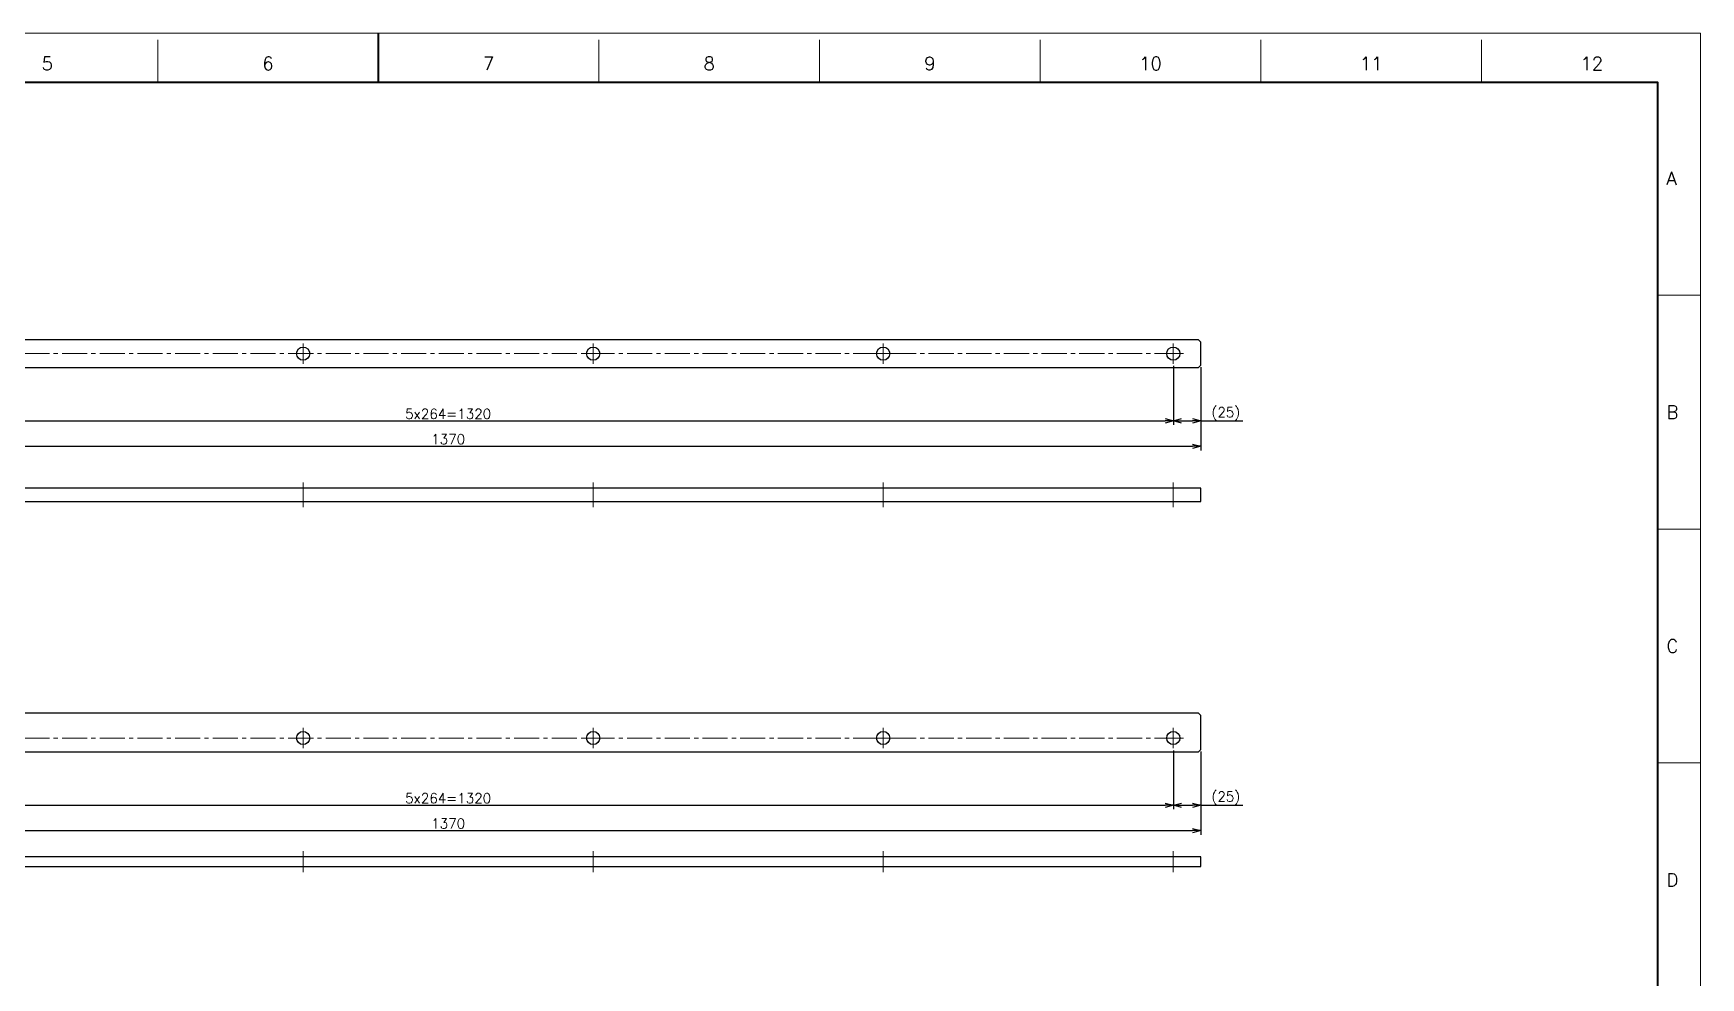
# Model space of a CAD drawing. Header units: millimetres. Extents: x 0 to 2485, y -14 to 1749.
# Drawn here: x 967 to 2485, y 889 to 1749 of the extents above; entities that cross this region are included whole.
import ezdxf
from ezdxf.enums import TextEntityAlignment as Align

# ---------------------------------------------------------------- set-up
doc = ezdxf.new("R2010")
doc.units = ezdxf.units.MM
doc.header["$LTSCALE"] = 1.2
doc.header["$PDMODE"] = 99
doc.header["$PDSIZE"] = 1
doc.linetypes.add('CENTER2', pattern=[28.575, 19.05, -3.175, 3.175, -3.175])
for name, color, linetype, lineweight in [('05_CENTER', 4, 'CENTER2', 13), ('08_DIM', 3, 'Continuous', 13), ('90_FRAME', 5, 'Continuous', 35)]:
    doc.layers.add(name, color=color, linetype=linetype, lineweight=lineweight)
doc.layers.add('91_BLANK', color=5, linetype='Continuous', lineweight=0, plot=False)
doc.styles.add('KSS_TXT', font='txt.shx', dxfattribs={"bigfont": 'extfont2.shx'})
doc.dimstyles.new('KSS_DIM', dxfattribs={"dimscale": 3, "dimtxt": 3, "dimasz": 2.5, "dimexe": 1.25, "dimexo": 0.625, "dimtad": 1, "dimdsep": 46, "dimtxsty": 'KSS_TXT', "dimblk": 'OPEN30', "dimcen": 0, "dimazin": 2, "dimtfac": 0.75, "dimtmove": 0, "dimatfit": 3, "dimldrblk": 'OPEN30', "dimfxl": 1.25, "dimtolj": 1, "dimarcsym": 0})

# ---------------------------------------------------------------- blocks, each defined once
blk = doc.blocks.new('_Open30')
at = {"color": 0, "linetype": 'ByBlock', "lineweight": -2}
for p, q in [((-1, 0.27), (0, 0)), ((0, 0), (-1, -0.27)), ((0, 0), (-1, 0))]:
    blk.add_line(p, q, dxfattribs=at)
blk = doc.blocks.new('*D145')
at = {"layer": '08_DIM', "color": 0, "lineweight": -2, "transparency": 16777216}
for p, q in [((684.7, 1445.9), (684.7, 1392.1)), ((2004.7, 1445.9), (2004.7, 1392.1)), ((692.2, 1395.9), (1997.2, 1395.9))]:
    blk.add_line(p, q, dxfattribs=at)
at = {"layer": 'Defpoints', "color": 0, "transparency": 16777216}
for p in [(684.7, 1447.7), (2004.7, 1447.7), (2004.7, 1395.9)]:
    blk.add_point(p, dxfattribs=at)
at = {"layer": '08_DIM', "color": 0, "lineweight": -2, "transparency": 16777216, "xscale": 7.5, "yscale": 7.5, "zscale": 7.5, "rotation": 180}
blk.add_blockref('_Open30', (684.7, 1395.9), dxfattribs=at)
at = {"layer": '08_DIM', "color": 0, "lineweight": -2, "transparency": 16777216, "xscale": 7.5, "yscale": 7.5, "zscale": 7.5}
blk.add_blockref('_Open30', (2004.7, 1395.9), dxfattribs=at)
at = {"layer": '08_DIM', "color": 0, "transparency": 16777216, "insert": (1344.7, 1402.2), "char_height": 9, "attachment_point": 5, "style": 'KSS_TXT'}
blk.add_mtext('\\A1;5x264=1320', dxfattribs=at)
blk = doc.blocks.new('*D147')
at = {"layer": '08_DIM', "color": 0, "lineweight": -2, "transparency": 16777216}
for p, q in [((659.7, 1444.7), (659.7, 1369)), ((2029.7, 1444.7), (2029.7, 1369)), ((667.2, 1372.7), (2022.2, 1372.7))]:
    blk.add_line(p, q, dxfattribs=at)
at = {"layer": 'Defpoints', "color": 0, "transparency": 16777216}
for p in [(659.7, 1446.6), (2029.7, 1446.6), (2029.7, 1372.7)]:
    blk.add_point(p, dxfattribs=at)
at = {"layer": '08_DIM', "color": 0, "lineweight": -2, "transparency": 16777216, "xscale": 7.5, "yscale": 7.5, "zscale": 7.5, "rotation": 180}
blk.add_blockref('_Open30', (659.7, 1372.7), dxfattribs=at)
at = {"layer": '08_DIM', "color": 0, "lineweight": -2, "transparency": 16777216, "xscale": 7.5, "yscale": 7.5, "zscale": 7.5}
blk.add_blockref('_Open30', (2029.7, 1372.7), dxfattribs=at)
at = {"layer": '08_DIM', "color": 0, "transparency": 16777216, "insert": (1344.7, 1379.1), "char_height": 9, "attachment_point": 5, "style": 'KSS_TXT'}
blk.add_mtext('\\A1;1370', dxfattribs=at)
blk = doc.blocks.new('*D154')
at = {"layer": '08_DIM', "color": 0, "lineweight": -2, "transparency": 16777216}
for p, q in [((684.7, 1095.8), (684.7, 1042.1)), ((2004.7, 1095.8), (2004.7, 1042.1)), ((692.2, 1045.8), (1997.2, 1045.8))]:
    blk.add_line(p, q, dxfattribs=at)
at = {"layer": 'Defpoints', "color": 0, "transparency": 16777216}
for p in [(684.7, 1097.7), (2004.7, 1097.7), (2004.7, 1045.8)]:
    blk.add_point(p, dxfattribs=at)
at = {"layer": '08_DIM', "color": 0, "lineweight": -2, "transparency": 16777216, "xscale": 7.5, "yscale": 7.5, "zscale": 7.5, "rotation": 180}
blk.add_blockref('_Open30', (684.7, 1045.8), dxfattribs=at)
at = {"layer": '08_DIM', "color": 0, "lineweight": -2, "transparency": 16777216, "xscale": 7.5, "yscale": 7.5, "zscale": 7.5}
blk.add_blockref('_Open30', (2004.7, 1045.8), dxfattribs=at)
at = {"layer": '08_DIM', "color": 0, "transparency": 16777216, "insert": (1344.7, 1052.2), "char_height": 9, "attachment_point": 5, "style": 'KSS_TXT'}
blk.add_mtext('\\A1;5x264=1320', dxfattribs=at)
blk = doc.blocks.new('*D156')
at = {"layer": '08_DIM', "color": 0, "lineweight": -2, "transparency": 16777216}
for p, q in [((659.7, 1094.7), (659.7, 1018.9)), ((2029.7, 1094.7), (2029.7, 1018.9)), ((667.2, 1022.7), (2022.2, 1022.7))]:
    blk.add_line(p, q, dxfattribs=at)
at = {"layer": 'Defpoints', "color": 0, "transparency": 16777216}
for p in [(659.7, 1096.5), (2029.7, 1096.5), (2029.7, 1022.7)]:
    blk.add_point(p, dxfattribs=at)
at = {"layer": '08_DIM', "color": 0, "lineweight": -2, "transparency": 16777216, "xscale": 7.5, "yscale": 7.5, "zscale": 7.5, "rotation": 180}
blk.add_blockref('_Open30', (659.7, 1022.7), dxfattribs=at)
at = {"layer": '08_DIM', "color": 0, "lineweight": -2, "transparency": 16777216, "xscale": 7.5, "yscale": 7.5, "zscale": 7.5}
blk.add_blockref('_Open30', (2029.7, 1022.7), dxfattribs=at)
at = {"layer": '08_DIM', "color": 0, "transparency": 16777216, "insert": (1344.7, 1029.1), "char_height": 9, "attachment_point": 5, "style": 'KSS_TXT'}
blk.add_mtext('\\A1;1370', dxfattribs=at)
blk = doc.blocks.new('*D191')
at = {"layer": '08_DIM', "color": 0, "lineweight": -2, "transparency": 16777216}
for p, q in [((2004.7, 1445.9), (2004.7, 1392.1)), ((2029.7, 1444.7), (2029.7, 1392.1)), ((2012.2, 1395.9), (2022.2, 1395.9)), ((2029.7, 1395.9), (2067.9, 1395.9))]:
    blk.add_line(p, q, dxfattribs=at)
at = {"layer": 'Defpoints', "color": 0, "transparency": 16777216}
for p in [(2004.7, 1447.7), (2029.7, 1446.6), (2029.7, 1395.9)]:
    blk.add_point(p, dxfattribs=at)
at = {"layer": '08_DIM', "color": 0, "lineweight": -2, "transparency": 16777216, "xscale": 7.5, "yscale": 7.5, "zscale": 7.5, "rotation": 180}
blk.add_blockref('_Open30', (2004.7, 1395.9), dxfattribs=at)
at = {"layer": '08_DIM', "color": 0, "lineweight": -2, "transparency": 16777216, "xscale": 7.5, "yscale": 7.5, "zscale": 7.5}
blk.add_blockref('_Open30', (2029.7, 1395.9), dxfattribs=at)
at = {"layer": '08_DIM', "color": 0, "transparency": 16777216, "insert": (2052.5, 1402.2), "char_height": 9, "attachment_point": 5, "style": 'KSS_TXT'}
blk.add_mtext('\\A1;(25)', dxfattribs=at)
blk = doc.blocks.new('*D192')
at = {"layer": '08_DIM', "color": 0, "lineweight": -2, "transparency": 16777216}
for p, q in [((2004.7, 1095.8), (2004.7, 1042.1)), ((2029.7, 1094.7), (2029.7, 1042.1)), ((2012.2, 1045.8), (2022.2, 1045.8)), ((2029.7, 1045.8), (2067.9, 1045.8))]:
    blk.add_line(p, q, dxfattribs=at)
at = {"layer": 'Defpoints', "color": 0, "transparency": 16777216}
for p in [(2004.7, 1097.7), (2029.7, 1096.5), (2029.7, 1045.8)]:
    blk.add_point(p, dxfattribs=at)
at = {"layer": '08_DIM', "color": 0, "lineweight": -2, "transparency": 16777216, "xscale": 7.5, "yscale": 7.5, "zscale": 7.5, "rotation": 180}
blk.add_blockref('_Open30', (2004.7, 1045.8), dxfattribs=at)
at = {"layer": '08_DIM', "color": 0, "lineweight": -2, "transparency": 16777216, "xscale": 7.5, "yscale": 7.5, "zscale": 7.5}
blk.add_blockref('_Open30', (2029.7, 1045.8), dxfattribs=at)
at = {"layer": '08_DIM', "color": 0, "transparency": 16777216, "insert": (2052.5, 1052.2), "char_height": 9, "attachment_point": 5, "style": 'KSS_TXT'}
blk.add_mtext('\\A1;(25)', dxfattribs=at)

msp = doc.modelspace()

# ---------------------------------------------------------------- linework, layer by layer
at = {"color": 0}
for points in [[(661.655, 1444.582), (2027.655, 1444.582), (2029.655, 1446.582), (2029.655, 1467.582), (2027.655, 1469.582), (661.655, 1469.582), (659.655, 1467.582), (659.655, 1446.582)], [(659.655, 1322.546), (2029.655, 1322.546), (2029.655, 1334.546), (659.655, 1334.546)], [(661.655, 1094.535), (2027.655, 1094.535), (2029.655, 1096.535), (2029.655, 1127.535), (2027.655, 1129.535), (661.655, 1129.535), (659.655, 1127.535), (659.655, 1096.535)], [(659.655, 989.942), (2029.655, 989.942), (2029.655, 998.942), (659.655, 998.942)]]:
    msp.add_lwpolyline(points, close=True, dxfattribs=at)
for centre in [(1212.655, 1457.082), (1476.655, 1457.082), (1740.655, 1457.082), (2004.655, 1457.082), (1212.655, 1107.035), (1476.655, 1107.035), (1740.655, 1107.035), (2004.655, 1107.035)]:
    msp.add_circle(centre, 6, dxfattribs=at)
at = {"layer": '05_CENTER'}
for p, q in [((684.655, 1457.082), (2004.655, 1457.082)), ((1221.996, 1457.082), (1203.314, 1457.082)), ((1212.655, 1447.741), (1212.655, 1466.423)), ((1485.996, 1457.082), (1467.314, 1457.082)), ((1476.655, 1447.741), (1476.655, 1466.423)), ((1749.996, 1457.082), (1731.314, 1457.082)), ((1740.655, 1447.741), (1740.655, 1466.423)), ((1995.314, 1457.082), (2013.996, 1457.082)), ((2004.655, 1447.741), (2004.655, 1466.423)), ((1212.655, 1317.374), (1212.655, 1339.589)), ((1476.655, 1317.374), (1476.655, 1339.589)), ((1740.655, 1317.374), (1740.655, 1339.589)), ((2004.655, 1317.374), (2004.655, 1339.589)), ((1212.655, 1097.694), (1212.655, 1116.376)), ((1476.655, 1097.694), (1476.655, 1116.376)), ((1740.655, 1097.694), (1740.655, 1116.376)), ((2004.655, 1097.694), (2004.655, 1116.376)), ((684.655, 1107.035), (2004.655, 1107.035)), ((1221.996, 1107.035), (1203.314, 1107.035)), ((1485.996, 1107.035), (1467.314, 1107.035)), ((1749.996, 1107.035), (1731.314, 1107.035)), ((1995.314, 1107.035), (2013.996, 1107.035)), ((1212.655, 984.769), (1212.655, 1003.984)), ((1476.655, 984.769), (1476.655, 1003.984)), ((1740.655, 984.769), (1740.655, 1003.984)), ((2004.655, 984.769), (2004.655, 1003.984))]:
    msp.add_line(p, q, dxfattribs=at)
at = {"layer": '90_FRAME'}
msp.add_line((1281.127, 1748.759), (1281.127, 1703.874), dxfattribs=at)
at = {"layer": '90_FRAME', "color": 4, "lineweight": 13}
for p, q in [((1080.327, 1703.874), (1080.327, 1742.759)), ((1481.927, 1703.874), (1481.927, 1742.759)), ((1682.728, 1703.874), (1682.728, 1742.759)), ((1883.528, 1703.874), (1883.528, 1742.759)), ((2084.328, 1703.874), (2084.328, 1742.759)), ((2285.128, 1703.874), (2285.128, 1742.759)), ((2484.603, 1510.268), (2445.717, 1510.268)), ((2484.603, 1297.276), (2445.717, 1297.276)), ((2484.603, 1084.284), (2445.717, 1084.284))]:
    msp.add_line(p, q, dxfattribs=at)
at = {"layer": '90_FRAME'}
msp.add_lwpolyline([(116.538, 38.712), (2445.717, 38.712), (2445.717, 1703.874), (116.538, 1703.874)], close=True, dxfattribs=at)
at = {"layer": '91_BLANK'}
msp.add_lwpolyline([(0, 0), (2484.603, 0), (2484.603, 1748.759), (0, 1748.759)], close=True, dxfattribs=at)

# ---------------------------------------------------------------- texts
at = {"layer": '90_FRAME', "color": 0, "lineweight": 13, "style": 'KSS_TXT'}
for s, p in [('5', (979.927, 1711.619)), ('6', (1180.727, 1711.619)), ('7', (1381.527, 1711.619)), ('8', (1582.328, 1711.619)), ('9', (1783.128, 1711.619)), ('10', (1983.928, 1711.619)), ('11', (2184.728, 1711.619)), ('12', (2385.528, 1711.619))]:
    msp.add_text(s, height=12, dxfattribs=at).set_placement(p, align=Align.BOTTOM_CENTER)
for s, p in [('A', (2453.447, 1616.764)), ('B', (2453.447, 1403.772)), ('C', (2453.447, 1190.78)), ('D', (2453.447, 977.789))]:
    msp.add_text(s, height=12, dxfattribs=at).set_placement(p, align=Align.MIDDLE_LEFT)

# ---------------------------------------------------------------- dimensions: what is measured, and where the dimension line sits
at = {"layer": '08_DIM'}
for base, p1, p2, picture, middle in [((2029.655, 1372.738), (659.655, 1446.582), (2029.655, 1446.582), '*D147', (1344.655, 1379.113)), ((2029.655, 1022.691), (659.655, 1096.535), (2029.655, 1096.535), '*D156', (1344.655, 1029.066))]:
    dim = msp.add_linear_dim(base=base, p1=p1, p2=p2, dimstyle='KSS_DIM', dxfattribs=at)
    dim.commit()
    dim.dimension.update_dxf_attribs({"geometry": picture, "text_midpoint": middle})
for base, p1, p2, text, picture, middle in [((2004.655, 1395.856), (684.655, 1447.741), (2004.655, 1447.741), '5x264=<>', '*D145', (1344.655, 1402.231)), ((2029.655, 1395.856), (2004.655, 1447.741), (2029.655, 1446.582), '(<>)', '*D191', (2052.53, 1402.231)), ((2004.655, 1045.808), (684.655, 1097.694), (2004.655, 1097.694), '5x264=<>', '*D154', (1344.655, 1052.183)), ((2029.655, 1045.808), (2004.655, 1097.694), (2029.655, 1096.535), '(<>)', '*D192', (2052.53, 1052.183))]:
    dim = msp.add_linear_dim(base=base, p1=p1, p2=p2, text=text, dimstyle='KSS_DIM', dxfattribs=at)
    dim.commit()
    dim.dimension.update_dxf_attribs({"geometry": picture, "text_midpoint": middle})

doc.saveas('drawing.dxf')
